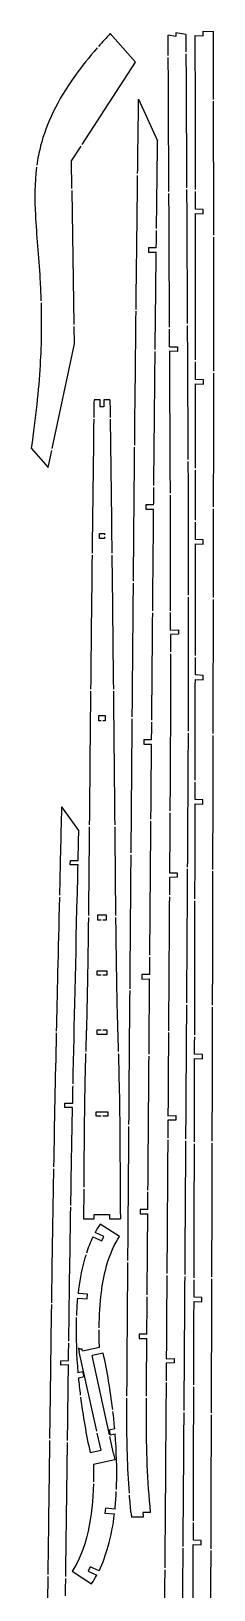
# Model space of a CAD drawing. Header units: millimetres. Extents: x -98 to -3, y 3 to 1217.
# Drawn here: x -98 to -3, y 414 to 1217 of the extents above; entities that cross this region are included whole.
import ezdxf

# ---------------------------------------------------------------- set-up
doc = ezdxf.new("R2010")
doc.units = ezdxf.units.MM
doc.layers.get('0').update_dxf_attribs({"linetype": 'CONTINUOUS'})

msp = doc.modelspace()

# ---------------------------------------------------------------- linework, layer by layer
for p, q in [((-43.76, 1200.81), (-56.75, 1215.66)), ((-22.94, 1214.14), (-26.94, 1214.77)), ((-17.82, 1215.2), (-22.95, 1216)), ((-22.95, 1216), (-22.94, 1214.14)), ((-12.98, 1214.61), (-8.97, 1214.47)), ((-8.97, 1214.47), (-8.98, 1216.85)), ((-8.98, 1216.85), (-3.58, 1216.66)), ((-71.28, 1158.42), (-43.76, 1200.81)), ((-42.18, 1181.83), (-32.39, 1160.29)), ((-76.73, 1150.03), (-71.83, 1157.58)), ((-76.5, 1135.73), (-76.73, 1150.03)), ((-75.35, 1065.74), (-76.48, 1134.73)), ((-8.83, 1125.02), (-12.83, 1125.2)), ((-8.83, 1122.76), (-8.83, 1125.02)), ((-12.83, 1122.94), (-8.83, 1122.76)), ((-37.04, 1105.17), (-37.06, 1102.91)), ((-37.06, 1102.91), (-33.08, 1102.97)), ((-33.06, 1105.22), (-37.04, 1105.17)), ((-75.19, 1055.74), (-75.34, 1064.74)), ((-86.69, 1001.79), (-75.19, 1055.74)), ((-26.17, 1054.3), (-22.17, 1054.15)), ((-22.17, 1054.15), (-22.16, 1051.84)), ((-22.16, 1051.84), (-26.16, 1051.99)), ((-26.14, 1048.16), (-26.16, 1051.99)), ((-8.78, 1037.28), (-12.78, 1037.46)), ((-12.78, 1035.19), (-8.78, 1035.01)), ((-61.98, 1026.87), (-65.14, 1026.87)), ((-61.99, 1023.22), (-61.98, 1026.87)), ((-60.08, 1023.22), (-61.99, 1023.22)), ((-56.94, 1026.87), (-60.1, 1026.87)), ((-60.1, 1026.87), (-60.08, 1023.22)), ((-97.52, 1002.01), (-88.78, 992.01)), ((-88.78, 992.01), (-86.9, 1000.81)), ((-12.83, 981.57), (-12.83, 981.63)), ((-38.39, 972.77), (-38.41, 970.51)), ((-34.41, 972.82), (-38.39, 972.77)), ((-38.41, 970.51), (-34.43, 970.56)), ((-62.29, 955.49), (-62.28, 958.12)), ((-62.28, 958.12), (-59.8, 958.12)), ((-59.8, 958.12), (-59.8, 957.3)), ((-59.79, 956.3), (-59.79, 955.49)), ((-59.79, 955.49), (-62.29, 955.49)), ((-8.86, 954.78), (-12.86, 954.96)), ((-12.86, 952.7), (-8.86, 952.52)), ((-8.86, 952.52), (-8.86, 954.78)), ((-25.68, 908.28), (-21.68, 908.42)), ((-21.68, 906.16), (-25.68, 906.02)), ((-21.68, 906.28), (-21.68, 906.16)), ((-8.94, 884.96), (-12.93, 885.14)), ((-8.94, 882.7), (-8.94, 884.96)), ((-12.94, 882.88), (-8.94, 882.7)), ((-62.69, 861.58), (-62.68, 864.21)), ((-61.54, 861.58), (-62.69, 861.58)), ((-62.68, 864.21), (-59.4, 864.21)), ((-59.38, 861.58), (-60.54, 861.58)), ((-59.4, 864.21), (-59.38, 861.58)), ((-39.44, 851.76), (-39.46, 849.5)), ((-35.47, 851.81), (-39.44, 851.76)), ((-39.46, 849.5), (-35.49, 849.56)), ((-9.04, 820.77), (-13.04, 820.95)), ((-9.04, 818.51), (-9.04, 820.77)), ((-72.98, 805.06), (-81.7, 817.27)), ((-13.04, 818.69), (-9.04, 818.51)), ((-77.37, 787.29), (-77.32, 789.55)), ((-73.39, 787.33), (-77.37, 787.29)), ((-77.32, 789.55), (-73.34, 789.59)), ((-22.25, 781.01), (-26.25, 780.87)), ((-26.24, 783.13), (-22.24, 783.27)), ((-22.24, 783.27), (-22.25, 781.01)), ((-61.54, 758.91), (-63.14, 758.91)), ((-63.13, 761.64), (-58.95, 761.64)), ((-58.94, 758.91), (-60.54, 758.91)), ((-63.48, 732.76), (-58.6, 732.76)), ((-63.48, 730.47), (-63.48, 732.76)), ((-58.6, 732.76), (-58.6, 730.47)), ((-36.47, 730.81), (-40.45, 730.75)), ((-61.54, 730.47), (-63.48, 730.47)), ((-58.6, 730.47), (-60.54, 730.47)), ((-40.45, 730.75), (-40.47, 728.5)), ((-40.47, 728.5), (-36.49, 728.55)), ((-63.48, 700), (-63.48, 702.26)), ((-63.48, 702.26), (-61.54, 702.26)), ((-58.6, 700), (-63.48, 700)), ((-60.54, 702.26), (-58.6, 702.26)), ((-58.6, 702.26), (-58.6, 700)), ((-13.31, 687.49), (-9.31, 687.31)), ((-9.3, 689.58), (-13.3, 689.76)), ((-9.31, 687.31), (-9.3, 689.58)), ((-76.19, 662.29), (-80.17, 662.25)), ((-80.13, 664.51), (-76.15, 664.55)), ((-63.98, 660.03), (-58.1, 660.03)), ((-63.98, 657.78), (-63.98, 660.03)), ((-58.1, 660.03), (-58.1, 657.78)), ((-61.54, 657.78), (-63.98, 657.78)), ((-58.1, 657.78), (-60.54, 657.78)), ((-23.07, 655.85), (-27.07, 655.71)), ((-27.06, 657.97), (-23.06, 658.11)), ((-23.06, 658.11), (-23.07, 655.85)), ((-70.49, 609.53), (-70.5, 604.87)), ((-70.5, 604.87), (-64.98, 604.87)), ((-64.98, 604.87), (-64.98, 607.26)), ((-64.98, 607.26), (-57.1, 607.26)), ((-57.1, 607.26), (-57.1, 604.87)), ((-57.1, 604.87), (-51.58, 604.87)), ((-51.59, 609.53), (-51.58, 604.87)), ((-41.4, 609.75), (-41.42, 607.49)), ((-41.42, 607.49), (-37.44, 607.55)), ((-37.42, 609.8), (-41.4, 609.75)), ((-65.72, 595.66), (-61.13, 593.64)), ((-60.12, 595.93), (-64.59, 597.89)), ((-51.96, 595.88), (-61.99, 602.26)), ((-61.13, 593.64), (-60.12, 595.93)), ((-73.64, 564.06), (-68.67, 563.65)), ((-68.46, 566.15), (-73.38, 566.55)), ((-68.67, 563.65), (-68.46, 566.15)), ((-9.62, 564.41), (-13.62, 564.6)), ((-13.62, 562.33), (-9.62, 562.15)), ((-9.62, 562.15), (-9.62, 564.41)), ((-73.14, 538.18), (-72.75, 536.43)), ((-71.1, 536.86), (-62.34, 538.8)), ((-41.9, 543.22), (-37.92, 543.27)), ((-37.9, 545.53), (-41.88, 545.47)), ((-82.29, 529.6), (-82.26, 531.86)), ((-82.26, 531.86), (-78.28, 531.9)), ((-63.66, 495.49), (-72.75, 536.43)), ((-71.1, 536.86), (-71.35, 537.99)), ((-60.38, 535.7), (-66.11, 534.45)), ((-57.22, 493.74), (-66.11, 534.45)), ((-23.93, 530.69), (-27.93, 530.55)), ((-27.92, 532.81), (-23.92, 532.95)), ((-23.92, 532.95), (-23.93, 530.69)), ((-78.31, 529.64), (-82.29, 529.6)), ((-70.88, 526.18), (-73.42, 525.56)), ((-73.19, 523.04), (-70.28, 523.75)), ((-70.28, 523.75), (-70.88, 526.18)), ((-38.16, 502.44), (-38.15, 503.52)), ((-61.49, 485.73), (-63.44, 494.51)), ((-54.48, 496.77), (-57.39, 496.06)), ((-57.39, 496.06), (-56.81, 493.63)), ((-55.09, 483.97), (-57.01, 492.77)), ((-56.81, 493.63), (-54.27, 494.25)), ((-67.12, 484.48), (-61.49, 485.73)), ((-55.15, 483.96), (-55.09, 483.97)), ((-55.15, 483.96), (-54.47, 480.85)), ((-54.47, 480.85), (-65.42, 478.46)), ((-59.31, 455.87), (-59.52, 453.38)), ((-59.52, 453.38), (-54.61, 452.95)), ((-54.33, 455.44), (-59.31, 455.87)), ((-39.73, 451.29), (-45.84, 451.2)), ((-35.99, 453.72), (-39.98, 453.66)), ((-39.98, 453.66), (-39.97, 453.57)), ((-13.98, 437.17), (-9.98, 436.99)), ((-9.97, 439.25), (-13.97, 439.43)), ((-9.98, 436.99), (-9.97, 439.25)), ((-67.14, 425.64), (-68.16, 423.35)), ((-62.56, 423.6), (-67.14, 425.64)), ((-76.41, 423.38), (-66.37, 416.94)), ((-68.16, 423.35), (-63.7, 421.37))]:
    msp.add_line(p, q)
msp.add_arc((-73.08, 538.19), 0.06, 12.52224, 192.52224)
for points in [[(-56.75, 1215.66), (-58.87, 1213.4), (-60.88, 1211.18), (-62.8, 1209)], [(-17.78, 1205.2), (-17.67, 1182.21), (-17.56, 1159.2), (-17.45, 1136.2)], [(-3.53, 1181.73), (-3.54, 1191.31), (-3.56, 1200.99), (-3.57, 1210.26)], [(-26.56, 1134.3), (-26.67, 1157.3), (-26.78, 1180.3), (-26.89, 1203.3)], [(-12.85, 1135.2), (-12.86, 1150.06), (-12.88, 1163.93), (-12.9, 1175.2)], [(-26.22, 1064.3), (-26.33, 1087.29), (-26.44, 1110.29), (-26.55, 1133.3)], [(-17.44, 1135.2), (-17.33, 1112.2), (-17.22, 1089.2), (-17.11, 1066.2)], [(-44.19, 1003.52), (-43.98, 1025.52), (-43.74, 1049.27), (-43.49, 1072.51)], [(-34.32, 982.82), (-34.12, 1004.03), (-33.89, 1027.84), (-33.65, 1051.82)], [(-25.8, 978.82), (-25.89, 1001.93), (-26.02, 1025.04), (-26.14, 1048.16)], [(-8.78, 1035.01), (-8.78, 1035.77), (-8.78, 1036.52), (-8.78, 1037.28)], [(-65.27, 1016.87), (-65.57, 994.33), (-65.85, 971.28), (-66.13, 947.88)], [(-56.81, 1016.87), (-56.51, 994.33), (-56.22, 971.28), (-55.95, 947.88)], [(-44.82, 933.52), (-44.67, 950.97), (-44.45, 975.39), (-44.2, 1002.52)], [(-12.83, 981.63), (-12.83, 984.48), (-12.83, 987.81), (-12.83, 990.63)], [(-12.85, 964.96), (-12.84, 970.49), (-12.84, 976.03), (-12.83, 981.57)], [(-25.76, 968.82), (-25.77, 971.82), (-25.78, 974.82), (-25.8, 977.82)], [(-25.68, 918.28), (-25.68, 935.13), (-25.71, 951.98), (-25.76, 968.82)], [(-3.57, 961.73), (-3.56, 964.97), (-3.56, 967.51), (-3.55, 970.73)], [(-3.62, 925.01), (-3.6, 937.16), (-3.58, 949.41), (-3.57, 961.73)], [(-66.14, 946.88), (-66.4, 924.16), (-66.66, 901.11), (-66.9, 877.88)], [(-55.94, 946.88), (-55.68, 924.16), (-55.42, 901.11), (-55.18, 877.88)], [(-16.56, 925.2), (-16.54, 902.22), (-16.58, 879.2), (-16.68, 856.2)], [(-3.73, 855.01), (-3.69, 877.52), (-3.65, 900.59), (-3.62, 924.01)], [(-34.98, 908.17), (-34.96, 910.01), (-34.94, 913.07), (-34.9, 917.17)], [(-35.38, 861.81), (-35.25, 877.26), (-35.12, 892.71), (-34.98, 908.17)], [(-21.68, 908.42), (-21.68, 907.71), (-21.68, 907), (-21.68, 906.28)], [(-25.69, 896.02), (-25.73, 872.06), (-25.83, 848.11), (-25.98, 824.16)], [(-66.91, 876.88), (-67.15, 854.01), (-67.37, 830.97), (-67.59, 807.89)], [(-55.17, 876.88), (-54.93, 854.01), (-54.7, 830.97), (-54.49, 807.89)], [(-46.02, 793.53), (-45.83, 816.52), (-45.63, 839.52), (-45.44, 862.52)], [(-25.98, 824.16), (-26, 821.17), (-26.02, 818.17), (-26.03, 815.16)], [(-67.6, 806.89), (-67.71, 794.74), (-67.83, 782.58), (-67.94, 770.43)], [(-54.48, 806.89), (-54.36, 794.74), (-54.25, 782.58), (-54.14, 770.43)], [(-36.39, 740.81), (-36.21, 763.81), (-36.02, 786.8), (-35.82, 809.8)], [(-46.59, 723.53), (-46.41, 746.53), (-46.22, 769.53), (-46.03, 792.53)], [(-17.08, 785.21), (-17.2, 766.3), (-17.34, 742.9), (-17.51, 716.21)], [(-13.13, 769.76), (-13.12, 775.27), (-13.11, 780.77), (-13.1, 786.25)], [(-4.04, 715.01), (-3.98, 737.86), (-3.93, 760.97), (-3.88, 784.01)], [(-84.4, 701.71), (-84.02, 718.72), (-83.47, 742.36), (-82.81, 770.69)], [(-67.94, 770.16), (-67.97, 767.16), (-68, 764.16), (-68.04, 761.16)], [(-67.94, 770.43), (-67.94, 770.34), (-67.94, 770.25), (-67.94, 770.16)], [(-54.14, 770.43), (-54.14, 770.34), (-54.14, 770.25), (-54.14, 770.16)], [(-54.14, 770.16), (-54.11, 767.16), (-54.08, 764.16), (-54.04, 761.16)], [(-26.32, 770.87), (-26.46, 748.14), (-26.61, 725.09), (-26.77, 701.87)], [(-13.28, 699.76), (-13.23, 722.98), (-13.18, 746.02), (-13.13, 768.76)], [(-63.14, 758.91), (-63.14, 759.82), (-63.13, 760.73), (-63.13, 761.64)], [(-58.95, 761.64), (-58.95, 760.73), (-58.94, 759.82), (-58.94, 758.91)], [(-47.15, 653.53), (-46.97, 676.53), (-46.79, 699.53), (-46.6, 722.53)], [(-17.52, 715.21), (-17.65, 694.05), (-17.8, 670.85), (-17.96, 646.21)], [(-4.22, 645.01), (-4.16, 667.5), (-4.1, 690.62), (-4.04, 714.01)], [(-37.35, 619.8), (-37.17, 642.81), (-36.99, 665.8), (-36.81, 688.8)], [(-80.17, 662.25), (-80.16, 663), (-80.14, 663.75), (-80.13, 664.51)], [(-47.68, 583.53), (-47.51, 606.54), (-47.33, 629.54), (-47.16, 652.53)], [(-27.14, 645.71), (-27.29, 622.73), (-27.45, 599.69), (-27.61, 576.71)], [(-17.97, 645.21), (-18.11, 623.21), (-18.26, 600.06), (-18.42, 576.21)], [(-13.59, 574.6), (-13.53, 597.57), (-13.47, 620.61), (-13.41, 643.6)], [(-4.41, 575.01), (-4.35, 597.01), (-4.29, 620.15), (-4.22, 644.01)], [(-78.15, 541.9), (-77.79, 568.29), (-77.47, 590.44), (-77.13, 610.89)], [(-70.48, 609.97), (-70.49, 609.82), (-70.49, 609.67), (-70.49, 609.53)], [(-51.59, 609.97), (-51.59, 609.82), (-51.59, 609.67), (-51.59, 609.53)], [(-65.72, 595.66), (-67.02, 592.96), (-68.13, 590.16), (-69.07, 587.31)], [(-61.99, 602.26), (-62.92, 600.85), (-63.79, 599.39), (-64.59, 597.89)], [(-18.43, 575.21), (-18.58, 552.72), (-18.74, 529.6), (-18.9, 506.21)], [(-4.62, 505.01), (-4.56, 526.17), (-4.49, 549.37), (-4.42, 574.01)], [(-73.64, 564.06), (-73.93, 561.06), (-74.12, 558.05), (-74.24, 555.09)], [(-37.82, 555.71), (-37.8, 558.71), (-37.78, 561.71), (-37.76, 564.71)], [(-87.87, 491.74), (-87.65, 509.57), (-87.31, 535.49), (-86.96, 560.73)], [(-62.34, 538.8), (-62.46, 541.85), (-62.51, 544.85), (-62.5, 547.8)], [(-41.88, 545.47), (-41.89, 544.75), (-41.89, 543.99), (-41.9, 543.22)], [(-55.51, 506.71), (-56.69, 516.51), (-58.34, 526.32), (-60.38, 535.7)], [(-73.19, 523.04), (-72.91, 520.07), (-72.58, 517.08), (-72.21, 514.09)], [(-28, 520.55), (-28.21, 491.36), (-28.42, 462.44), (-28.63, 434.06)], [(-13.94, 449.43), (-13.88, 472.16), (-13.81, 495.21), (-13.75, 518.43)], [(-72.09, 513.1), (-70.87, 503.48), (-69.19, 493.8), (-67.12, 484.48)], [(-48.22, 503.53), (-48.21, 505.93), (-48.2, 509.04), (-48.18, 512.53)], [(-38.15, 503.52), (-38.15, 505.91), (-38.14, 509.02), (-38.12, 512.52)], [(-54.48, 496.77), (-54.74, 499.74), (-55.04, 502.73), (-55.39, 505.72)], [(-46.93, 463.58), (-47.9, 476.92), (-48.23, 490.56), (-48.22, 503.53)], [(-18.91, 505.21), (-19.07, 482.35), (-19.23, 459.24), (-19.39, 436.21)], [(-4.84, 435.01), (-4.78, 453.91), (-4.71, 477.32), (-4.62, 504.01)], [(-79.7, 420.67), (-79.41, 443.65), (-79.12, 466.66), (-78.83, 489.67)], [(-65.42, 478.46), (-65.36, 475.52), (-65.36, 472.51), (-65.43, 469.46)], [(-54.33, 455.44), (-54.02, 458.44), (-53.8, 461.44), (-53.66, 464.41)], [(-46.09, 453.62), (-46.38, 456.59), (-46.64, 459.58), (-46.86, 462.59)], [(-28.63, 434.06), (-28.66, 431.07), (-28.68, 428.07), (-28.7, 425.06)], [(-89.64, 351.75), (-89.36, 374.74), (-89.07, 397.73), (-88.77, 420.75)], [(-66.37, 416.94), (-65.41, 418.38), (-64.52, 419.86), (-63.7, 421.37)]]:
    msp.add_open_spline(points, degree=3)
for points, knots in [([(-26.89, 1204.3), (-26.91, 1207.76), (-26.92, 1211.23), (-26.94, 1214.7), (-26.94, 1214.72), (-26.94, 1214.74), (-26.94, 1214.77)], [-24.431593, -24.431593, -24.431593, -24.431593, -23.313579, -23.313579, -23.313579, -23.306013, -23.306013, -23.306013, -23.306013]), ([(-17.82, 1215.2), (-17.82, 1215.18), (-17.82, 1215.17), (-17.82, 1215.15), (-17.81, 1212.17), (-17.79, 1209.18), (-17.78, 1206.2)], [-0.0051157, -0.0051157, -0.0051157, -0.0051157, 0, 0, 0, 0.894845, 0.894845, 0.894845, 0.894845]), ([(-12.9, 1175.2), (-12.92, 1188.45), (-12.95, 1201.58), (-12.98, 1214.54), (-12.98, 1214.57), (-12.98, 1214.59), (-12.98, 1214.61)], [-4.554994, -4.554994, -4.554994, -4.554994, -0.68351, -0.68351, -0.68351, -0.67731, -0.67731, -0.67731, -0.67731]), ([(-3.57, 1210.26), (-3.58, 1212.38), (-3.58, 1214.49), (-3.58, 1216.6), (-3.58, 1216.62), (-3.58, 1216.64), (-3.58, 1216.66)], [60.4214069, 60.4214069, 60.4214069, 60.4214069, 60.5648183, 60.5648183, 60.5648183, 60.5661288, 60.5661288, 60.5661288, 60.5661288]), ([(-63.46, 1208.25), (-67.7, 1203.37), (-71.44, 1198.68), (-74.69, 1194.17), (-84.26, 1180.9), (-89.75, 1169.06), (-92.66, 1157.72), (-93.52, 1154.38), (-94.16, 1151.09), (-94.62, 1147.81)], [-0.8479095, -0.8479095, -0.8479095, -0.8479095, -0.7903167, -0.7903167, -0.7903167, -0.6210678, -0.6210678, -0.6210678, -0.5711745, -0.5711745, -0.5711745, -0.5711745]), ([(-42.66, 1143.51), (-42.51, 1155.67), (-42.35, 1168.4), (-42.18, 1181.56), (-42.18, 1181.65), (-42.18, 1181.74), (-42.18, 1181.83)], [-47.831024, -47.831024, -47.831024, -47.831024, -45.777117, -45.777117, -45.777117, -45.763131, -45.763131, -45.763131, -45.763131]), ([(-3.46, 1111.73), (-3.46, 1114.49), (-3.46, 1117.23), (-3.46, 1119.91), (-3.48, 1131.84), (-3.5, 1151.64), (-3.51, 1164.61), (-3.52, 1169.88), (-3.52, 1175.28), (-3.53, 1180.73)], [10.22461, 10.22461, 10.22461, 10.22461, 10.706746, 10.706746, 10.706746, 12.852062, 12.852062, 12.852062, 13.723748, 13.723748, 13.723748, 13.723748]), ([(-32.94, 1115.22), (-32.77, 1129.22), (-32.59, 1144.34), (-32.39, 1160.27), (-32.39, 1160.28), (-32.39, 1160.28), (-32.39, 1160.29)], [-49.485748, -49.485748, -49.485748, -49.485748, -46.899304, -46.899304, -46.899304, -46.89858, -46.89858, -46.89858, -46.89858]), ([(-94.75, 1146.82), (-95.81, 1138.62), (-95.78, 1130.52), (-95.34, 1122.08), (-94.81, 1111.9), (-93.7, 1101.19), (-92.99, 1089.08), (-92.78, 1085.5), (-92.6, 1081.8), (-92.48, 1077.96)], [-0.5661403, -0.5661403, -0.5661403, -0.5661403, -0.4410734, -0.4410734, -0.4410734, -0.290094, -0.290094, -0.290094, -0.245555, -0.245555, -0.245555, -0.245555]), ([(-43.48, 1073.51), (-43.44, 1077.36), (-43.39, 1081.19), (-43.35, 1084.99), (-43.16, 1101.79), (-42.93, 1121.25), (-42.67, 1142.51)], [-52.303769, -52.303769, -52.303769, -52.303769, -51.488581, -51.488581, -51.488581, -47.887413, -47.887413, -47.887413, -47.887413]), ([(-12.83, 1125.2), (-12.83, 1125.22), (-12.83, 1125.24), (-12.83, 1125.26), (-12.84, 1128.27), (-12.84, 1131.26), (-12.84, 1134.2)], [-4.1287048, -4.1287048, -4.1287048, -4.1287048, -4.1244637, -4.1244637, -4.1244637, -3.4557405, -3.4557405, -3.4557405, -3.4557405]), ([(-12.78, 1047.46), (-12.78, 1048.1), (-12.78, 1048.73), (-12.78, 1049.38), (-12.78, 1070.36), (-12.8, 1097.38), (-12.83, 1122.88), (-12.83, 1122.9), (-12.83, 1122.92), (-12.83, 1122.94)], [-10.116314, -10.116314, -10.116314, -10.116314, -9.944063, -9.944063, -9.944063, -4.300727, -4.300727, -4.300727, -4.296089, -4.296089, -4.296089, -4.296089]), ([(-33.06, 1105.22), (-33.06, 1105.24), (-33.06, 1105.26), (-33.06, 1105.28), (-33.02, 1108.21), (-32.99, 1111.19), (-32.95, 1114.22)], [-50.1142207, -50.1142207, -50.1142207, -50.1142207, -50.1104679, -50.1104679, -50.1104679, -49.5474586, -49.5474586, -49.5474586, -49.5474586]), ([(-3.41, 1041.73), (-3.41, 1043.35), (-3.41, 1044.98), (-3.41, 1046.62), (-3.41, 1061.12), (-3.42, 1073.78), (-3.44, 1090.16), (-3.44, 1096.94), (-3.45, 1103.92), (-3.45, 1110.73)], [5.79912, 5.79912, 5.79912, 5.79912, 6.121744, 6.121744, 6.121744, 8.983881, 8.983881, 8.983881, 10.166646, 10.166646, 10.166646, 10.166646]), ([(-33.64, 1052.82), (-33.52, 1063.55), (-33.41, 1074.31), (-33.29, 1084.88), (-33.23, 1090.59), (-33.16, 1096.61), (-33.09, 1102.9), (-33.09, 1102.93), (-33.08, 1102.95), (-33.08, 1102.97)], [-53.754092, -53.754092, -53.754092, -53.754092, -51.488581, -51.488581, -51.488581, -50.263847, -50.263847, -50.263847, -50.259855, -50.259855, -50.259855, -50.259855]), ([(-92.45, 1076.96), (-92.17, 1067.23), (-92.23, 1056.58), (-92.93, 1044.72), (-93.68, 1031.94), (-95.17, 1017.76), (-97.52, 1002.01)], [-0.2417057, -0.2417057, -0.2417057, -0.2417057, -0.1296366, -0.1296366, -0.1296366, -0.0089446, -0.0089446, -0.0089446, -0.0089446]), ([(-26.17, 1054.3), (-26.17, 1054.32), (-26.17, 1054.34), (-26.17, 1054.36), (-26.18, 1057.34), (-26.2, 1060.32), (-26.21, 1063.3)], [-40.5532634, -40.5532634, -40.5532634, -40.5532634, -40.5470724, -40.5470724, -40.5470724, -39.5856417, -39.5856417, -39.5856417, -39.5856417]), ([(-17.1, 1065.2), (-17.1, 1064.49), (-17.1, 1063.79), (-17.09, 1063.08), (-16.98, 1040.79), (-16.86, 1018.49), (-16.76, 996.2)], [14.991446, 14.991446, 14.991446, 14.991446, 15.20415, 15.20415, 15.20415, 21.892157, 21.892157, 21.892157, 21.892157]), ([(-12.78, 1037.46), (-12.78, 1037.48), (-12.78, 1037.5), (-12.78, 1037.51), (-12.78, 1040.49), (-12.78, 1043.46), (-12.78, 1046.46)], [-11.0216195, -11.0216195, -11.0216195, -11.0216195, -11.0164112, -11.0164112, -11.0164112, -10.2063696, -10.2063696, -10.2063696, -10.2063696]), ([(-3.55, 971.73), (-3.54, 974.65), (-3.53, 978.19), (-3.51, 983.26), (-3.48, 993.74), (-3.46, 1000.43), (-3.45, 1009.39), (-3.43, 1020.01), (-3.42, 1030.3), (-3.41, 1040.73)], [1.072861, 1.072861, 1.072861, 1.072861, 1.91761, 1.91761, 1.91761, 3.664403, 3.664403, 3.664403, 5.732983, 5.732983, 5.732983, 5.732983]), ([(-12.82, 991.63), (-12.82, 991.9), (-12.82, 992.17), (-12.82, 992.42), (-12.82, 996.27), (-12.81, 1000.59), (-12.81, 1005.17), (-12.8, 1008.4), (-12.8, 1011.52), (-12.79, 1014.72), (-12.79, 1021.7), (-12.78, 1028.43), (-12.78, 1035.13), (-12.78, 1035.15), (-12.78, 1035.17), (-12.78, 1035.19)], [-15.164079, -15.164079, -15.164079, -15.164079, -15.084426, -15.084426, -15.084426, -13.895345, -13.895345, -13.895345, -13.05903, -13.05903, -13.05903, -11.232982, -11.232982, -11.232982, -11.227282, -11.227282, -11.227282, -11.227282]), ([(-65.14, 1026.87), (-65.14, 1026.85), (-65.14, 1026.83), (-65.14, 1026.81), (-65.18, 1023.84), (-65.22, 1020.86), (-65.26, 1017.87)], [-0.0059196, -0.0059196, -0.0059196, -0.0059196, 0, 0, 0, 0.891332, 0.891332, 0.891332, 0.891332]), ([(-56.94, 1026.87), (-56.94, 1026.85), (-56.94, 1026.83), (-56.94, 1026.81), (-56.9, 1023.84), (-56.86, 1020.86), (-56.82, 1017.87)], [-0.0059196, -0.0059196, -0.0059196, -0.0059196, 0, 0, 0, 0.891332, 0.891332, 0.891332, 0.891332]), ([(-16.75, 995.2), (-16.66, 974.25), (-16.59, 953.31), (-16.56, 932.36), (-16.56, 930.31), (-16.56, 928.26), (-16.56, 926.2)], [21.992168, 21.992168, 21.992168, 21.992168, 28.277635, 28.277635, 28.277635, 28.892805, 28.892805, 28.892805, 28.892805]), ([(-34.41, 972.82), (-34.41, 972.84), (-34.41, 972.86), (-34.41, 972.88), (-34.41, 973.39), (-34.4, 973.91), (-34.4, 974.42), (-34.37, 976.85), (-34.35, 979.32), (-34.33, 981.82)], [-59.6988897, -59.6988897, -59.6988897, -59.6988897, -59.6940201, -59.6940201, -59.6940201, -59.5664298, -59.5664298, -59.5664298, -58.9662244, -58.9662244, -58.9662244, -58.9662244]), ([(-34.89, 918.17), (-34.8, 929.5), (-34.64, 948.07), (-34.43, 970.5), (-34.43, 970.52), (-34.43, 970.54), (-34.43, 970.56)], [-65.547514, -65.547514, -65.547514, -65.547514, -59.892631, -59.892631, -59.892631, -59.887471, -59.887471, -59.887471, -59.887471]), ([(-12.86, 954.96), (-12.86, 954.98), (-12.86, 955), (-12.86, 955.02), (-12.85, 958), (-12.85, 960.98), (-12.85, 963.96)], [-58.997184, -58.997184, -58.997184, -58.997184, -58.9917248, -58.9917248, -58.9917248, -58.1418496, -58.1418496, -58.1418496, -58.1418496]), ([(-12.92, 895.14), (-12.9, 914.08), (-12.88, 933.28), (-12.86, 952.64), (-12.86, 952.66), (-12.86, 952.68), (-12.86, 952.7)], [-64.745422, -64.745422, -64.745422, -64.745422, -59.218667, -59.218667, -59.218667, -59.212694, -59.212694, -59.212694, -59.212694]), ([(-45.43, 863.52), (-45.3, 878.43), (-45.17, 893.34), (-45.04, 908.25), (-45.01, 911.94), (-44.94, 920.51), (-44.83, 932.52)], [-85.094377, -85.094377, -85.094377, -85.094377, -67.84405, -67.84405, -67.84405, -63.585493, -63.585493, -63.585493, -63.585493]), ([(-25.68, 908.28), (-25.68, 908.3), (-25.68, 908.32), (-25.68, 908.34), (-25.68, 911.32), (-25.68, 914.3), (-25.68, 917.28)], [-56.2607878, -56.2607878, -56.2607878, -56.2607878, -56.2540893, -56.2540893, -56.2540893, -55.2923626, -55.2923626, -55.2923626, -55.2923626]), ([(-25.68, 906.02), (-25.68, 906), (-25.68, 905.98), (-25.68, 905.96), (-25.69, 902.98), (-25.69, 900), (-25.69, 897.02)], [-124.7427507, -124.7427507, -124.7427507, -124.7427507, -124.7365292, -124.7365292, -124.7365292, -123.7743274, -123.7743274, -123.7743274, -123.7743274]), ([(-12.93, 885.14), (-12.93, 885.16), (-12.93, 885.18), (-12.93, 885.2), (-12.93, 888.17), (-12.93, 891.15), (-12.92, 894.14)], [-65.7204129, -65.7204129, -65.7204129, -65.7204129, -65.7148017, -65.7148017, -65.7148017, -64.842704, -64.842704, -64.842704, -64.842704]), ([(-13.02, 830.95), (-12.99, 847.94), (-12.96, 865.25), (-12.94, 882.82), (-12.94, 882.84), (-12.94, 882.86), (-12.94, 882.88)], [-71.104047, -71.104047, -71.104047, -71.104047, -65.948016, -65.948016, -65.948016, -65.941879, -65.941879, -65.941879, -65.941879]), ([(-35.47, 851.81), (-35.47, 851.83), (-35.47, 851.85), (-35.47, 851.87), (-35.44, 854.85), (-35.42, 857.83), (-35.39, 860.81)], [-89.57804, -89.57804, -89.57804, -89.57804, -89.555409, -89.555409, -89.555409, -86.106447, -86.106447, -86.106447, -86.106447]), ([(-16.68, 855.2), (-16.72, 846.07), (-16.76, 836.94), (-16.82, 827.82), (-16.87, 819.36), (-16.96, 805.08), (-17.07, 786.21)], [35.988294, 35.988294, 35.988294, 35.988294, 38.726482, 38.726482, 38.726482, 41.263325, 41.263325, 41.263325, 41.263325]), ([(-3.88, 785.01), (-3.86, 792.67), (-3.84, 800.33), (-3.83, 807.96), (-3.8, 822.99), (-3.77, 838.37), (-3.74, 854.01)], [51.030603, 51.030603, 51.030603, 51.030603, 51.574409, 51.574409, 51.574409, 52.645098, 52.645098, 52.645098, 52.645098]), ([(-35.82, 810.8), (-35.71, 823.7), (-35.6, 836.6), (-35.49, 849.5), (-35.49, 849.52), (-35.49, 849.54), (-35.49, 849.56)], [-105.399104, -105.399104, -105.399104, -105.399104, -90.472485, -90.472485, -90.472485, -90.448815, -90.448815, -90.448815, -90.448815]), ([(-13.04, 820.95), (-13.04, 820.97), (-13.04, 820.99), (-13.04, 821.01), (-13.03, 823.98), (-13.02, 826.96), (-13.02, 829.95)], [-72.1200379, -72.1200379, -72.1200379, -72.1200379, -72.11418, -72.11418, -72.11418, -71.2052854, -71.2052854, -71.2052854, -71.2052854]), ([(-82.78, 771.69), (-82.45, 785.76), (-82.09, 800.97), (-81.7, 817.09), (-81.7, 817.15), (-81.7, 817.21), (-81.7, 817.27)], [234.939896, 234.939896, 234.939896, 234.939896, 237.42642, 237.42642, 237.42642, 237.435659, 237.435659, 237.435659, 237.435659]), ([(-26.04, 814.16), (-26.11, 803.92), (-26.17, 793.59), (-26.24, 783.19), (-26.24, 783.17), (-26.24, 783.15), (-26.24, 783.13)], [-114.862576, -114.862576, -114.862576, -114.862576, -111.57709, -111.57709, -111.57709, -111.570497, -111.570497, -111.570497, -111.570497]), ([(-13.1, 786.25), (-13.08, 796.88), (-13.06, 807.68), (-13.04, 818.63), (-13.04, 818.65), (-13.04, 818.67), (-13.04, 818.69)], [-75.715414, -75.715414, -75.715414, -75.715414, -72.357643, -72.357643, -72.357643, -72.351236, -72.351236, -72.351236, -72.351236]), ([(-73.34, 789.59), (-73.34, 789.61), (-73.34, 789.63), (-73.34, 789.65), (-73.22, 794.78), (-73.1, 799.91), (-72.98, 805.04), (-72.98, 805.05), (-72.98, 805.06), (-72.98, 805.06)], [-410.78991, -410.78991, -410.78991, -410.78991, -410.758799, -410.758799, -410.758799, -402.493097, -402.493097, -402.493097, -402.482348, -402.482348, -402.482348, -402.482348]), ([(-75.94, 674.55), (-75.32, 704.59), (-74.56, 737.07), (-73.54, 780.92), (-73.49, 783.03), (-73.44, 785.15), (-73.39, 787.27), (-73.39, 787.29), (-73.39, 787.31), (-73.39, 787.33)], [-486.017509, -486.017509, -486.017509, -486.017509, -415.445205, -415.445205, -415.445205, -412.037304, -412.037304, -412.037304, -412.003988, -412.003988, -412.003988, -412.003988]), ([(-26.25, 780.87), (-26.25, 780.85), (-26.25, 780.83), (-26.25, 780.81), (-26.27, 777.83), (-26.29, 774.85), (-26.31, 771.87)], [-111.3321885, -111.3321885, -111.3321885, -111.3321885, -111.3261399, -111.3261399, -111.3261399, -110.3872424, -110.3872424, -110.3872424, -110.3872424]), ([(-68.05, 760.16), (-68.1, 756.18), (-68.15, 752.19), (-68.2, 748.19), (-68.25, 744.48), (-68.3, 740.76), (-68.36, 737.03), (-68.41, 733.31), (-68.47, 729.57), (-68.54, 725.84), (-68.68, 718.29), (-68.85, 710.75), (-69.07, 703.21), (-69.09, 702.51), (-69.11, 701.81), (-69.13, 701.1), (-69.23, 697.82), (-69.33, 694.5), (-69.43, 691.18)], [1.006079, 1.006079, 1.006079, 1.006079, 2.209123, 2.209123, 2.209123, 3.328103, 3.328103, 3.328103, 4.448868, 4.448868, 4.448868, 6.716074, 6.716074, 6.716074, 6.927505, 6.927505, 6.927505, 7.913213, 7.913213, 7.913213, 7.913213]), ([(-54.03, 760.16), (-53.98, 756.18), (-53.93, 752.19), (-53.88, 748.19), (-53.83, 744.48), (-53.78, 740.76), (-53.72, 737.03), (-53.67, 733.31), (-53.6, 729.57), (-53.53, 725.84), (-53.4, 718.29), (-53.23, 710.75), (-53.01, 703.21), (-52.99, 702.51), (-52.97, 701.81), (-52.94, 701.1), (-52.84, 697.82), (-52.74, 694.5), (-52.65, 691.18)], [1.006078, 1.006078, 1.006078, 1.006078, 2.209123, 2.209123, 2.209123, 3.328103, 3.328103, 3.328103, 4.448868, 4.448868, 4.448868, 6.716074, 6.716074, 6.716074, 6.927505, 6.927505, 6.927505, 7.913213, 7.913213, 7.913213, 7.913213]), ([(-36.47, 730.81), (-36.47, 730.83), (-36.47, 730.85), (-36.47, 730.87), (-36.45, 733.85), (-36.43, 736.83), (-36.4, 739.81)], [-136.267056, -136.267056, -136.267056, -136.267056, -136.244408, -136.244408, -136.244408, -132.794302, -132.794302, -132.794302, -132.794302]), ([(-36.8, 689.8), (-36.7, 702.7), (-36.6, 715.59), (-36.49, 728.49), (-36.49, 728.51), (-36.49, 728.53), (-36.49, 728.55)], [-152.090365, -152.090365, -152.090365, -152.090365, -137.161748, -137.161748, -137.161748, -137.138082, -137.138082, -137.138082, -137.138082]), ([(-85.82, 631.73), (-85.41, 654.52), (-84.95, 677.33), (-84.44, 700.12), (-84.44, 700.31), (-84.43, 700.51), (-84.43, 700.71)], [222.791907, 222.791907, 222.791907, 222.791907, 229.695127, 229.695127, 229.695127, 229.755014, 229.755014, 229.755014, 229.755014]), ([(-26.77, 700.87), (-26.87, 686.65), (-26.96, 672.36), (-27.06, 658.03), (-27.06, 658.01), (-27.06, 657.99), (-27.06, 657.97)], [-103.03749, -103.03749, -103.03749, -103.03749, -98.665001, -98.665001, -98.665001, -98.658629, -98.658629, -98.658629, -98.658629]), ([(-13.3, 689.76), (-13.3, 689.78), (-13.3, 689.8), (-13.3, 689.82), (-13.3, 692.8), (-13.29, 695.78), (-13.28, 698.76)], [-85.7060242, -85.7060242, -85.7060242, -85.7060242, -85.7001518, -85.7001518, -85.7001518, -84.7854387, -84.7854387, -84.7854387, -84.7854387]), ([(-69.46, 690.18), (-69.47, 689.92), (-69.48, 689.66), (-69.49, 689.4), (-69.58, 686.24), (-69.66, 683.08), (-69.74, 679.91), (-69.93, 672.01), (-70.07, 664.1), (-70.16, 656.19), (-70.25, 648.36), (-70.3, 640.52), (-70.34, 632.68), (-70.36, 628.85), (-70.39, 625.01), (-70.42, 621.19)], [8.01214, 8.01214, 8.01214, 8.01214, 8.088896, 8.088896, 8.088896, 9.027872, 9.027872, 9.027872, 11.371069, 11.371069, 11.371069, 13.694537, 13.694537, 13.694537, 14.831092, 14.831092, 14.831092, 14.831092]), ([(-52.62, 690.18), (-52.61, 689.92), (-52.6, 689.66), (-52.59, 689.4), (-52.5, 686.24), (-52.41, 683.08), (-52.34, 679.91), (-52.15, 672.01), (-52.01, 664.1), (-51.92, 656.19), (-51.83, 648.36), (-51.78, 640.52), (-51.74, 632.68), (-51.7, 625.65), (-51.64, 618.63), (-51.6, 611.66), (-51.6, 611.1), (-51.6, 610.53), (-51.59, 609.97)], [8.01214, 8.01214, 8.01214, 8.01214, 8.088896, 8.088896, 8.088896, 9.027872, 9.027872, 9.027872, 11.371069, 11.371069, 11.371069, 13.694537, 13.694537, 13.694537, 15.777252, 15.777252, 15.777252, 15.94534, 15.94534, 15.94534, 15.94534]), ([(-13.41, 644.6), (-13.38, 658.91), (-13.34, 673.2), (-13.31, 687.43), (-13.31, 687.45), (-13.31, 687.47), (-13.31, 687.49)], [-90.306056, -90.306056, -90.306056, -90.306056, -85.94378, -85.94378, -85.94378, -85.93738, -85.93738, -85.93738, -85.93738]), ([(-76.15, 664.55), (-76.15, 664.57), (-76.14, 664.59), (-76.14, 664.61), (-76.08, 667.57), (-76.02, 670.55), (-75.96, 673.55)], [-493.908912, -493.908912, -493.908912, -493.908912, -493.862709, -493.862709, -493.862709, -486.801141, -486.801141, -486.801141, -486.801141]), ([(-77.11, 611.89), (-76.82, 629.35), (-76.53, 645.6), (-76.19, 662.23), (-76.19, 662.25), (-76.19, 662.27), (-76.19, 662.29)], [-535.497763, -535.497763, -535.497763, -535.497763, -495.757735, -495.757735, -495.757735, -495.708453, -495.708453, -495.708453, -495.708453]), ([(-27.07, 655.71), (-27.07, 655.69), (-27.07, 655.67), (-27.07, 655.65), (-27.09, 652.67), (-27.11, 649.69), (-27.13, 646.71)], [-98.4282792, -98.4282792, -98.4282792, -98.4282792, -98.422432, -98.422432, -98.422432, -97.5132179, -97.5132179, -97.5132179, -97.5132179]), ([(-86.94, 561.73), (-86.73, 576.64), (-86.51, 591.27), (-86.31, 603.81), (-86.16, 612.78), (-86, 621.75), (-85.84, 630.73)], [216.175848, 216.175848, 216.175848, 216.175848, 219.973445, 219.973445, 219.973445, 222.690995, 222.690995, 222.690995, 222.690995]), ([(-70.42, 620.19), (-70.44, 617.34), (-70.46, 614.49), (-70.48, 611.66), (-70.48, 611.1), (-70.48, 610.53), (-70.48, 609.97)], [14.93016, 14.93016, 14.93016, 14.93016, 15.777252, 15.777252, 15.777252, 15.94534, 15.94534, 15.94534, 15.94534]), ([(-37.42, 609.8), (-37.42, 609.82), (-37.42, 609.84), (-37.42, 609.86), (-37.4, 612.84), (-37.38, 615.82), (-37.35, 618.8)], [-182.951692, -182.951692, -182.951692, -182.951692, -182.929042, -182.929042, -182.929042, -179.480474, -179.480474, -179.480474, -179.480474]), ([(-37.75, 565.71), (-37.65, 579.63), (-37.54, 593.56), (-37.44, 607.48), (-37.44, 607.5), (-37.44, 607.52), (-37.44, 607.55)], [-199.956543, -199.956543, -199.956543, -199.956543, -183.845932, -183.845932, -183.845932, -183.82229, -183.82229, -183.82229, -183.82229]), ([(-62.5, 548.8), (-62.44, 555.23), (-62.08, 561.38), (-61.35, 567.07), (-60.77, 571.64), (-59.91, 576.26), (-58.67, 580.7), (-56.79, 587.36), (-54.44, 592.19), (-51.96, 595.88)], [5.993191, 5.993191, 5.993191, 5.993191, 7.935381, 7.935381, 7.935381, 9.494201, 9.494201, 9.494201, 11.838055, 11.838055, 11.838055, 11.838055]), ([(-69.37, 586.36), (-69.68, 585.38), (-69.97, 584.4), (-70.25, 583.41), (-71.74, 577.99), (-72.74, 572.28), (-73.38, 566.55)], [5.924013, 5.924013, 5.924013, 5.924013, 6.232182, 6.232182, 6.232182, 7.920493, 7.920493, 7.920493, 7.920493]), ([(-48.18, 513.53), (-48.1, 529.57), (-47.9, 552.98), (-47.88, 555.78), (-47.82, 564.7), (-47.75, 573.62), (-47.69, 582.53)], [-207.050578, -207.050578, -207.050578, -207.050578, -203.811739, -203.811739, -203.811739, -193.497072, -193.497072, -193.497072, -193.497072]), ([(-27.62, 575.71), (-27.72, 561.39), (-27.82, 547.11), (-27.92, 532.87), (-27.92, 532.85), (-27.92, 532.83), (-27.92, 532.81)], [-90.306056, -90.306056, -90.306056, -90.306056, -85.94378, -85.94378, -85.94378, -85.93738, -85.93738, -85.93738, -85.93738]), ([(-13.62, 564.6), (-13.62, 564.61), (-13.62, 564.63), (-13.62, 564.65), (-13.61, 567.63), (-13.6, 570.61), (-13.59, 573.6)], [-98.4282792, -98.4282792, -98.4282792, -98.4282792, -98.422432, -98.422432, -98.422432, -97.5132179, -97.5132179, -97.5132179, -97.5132179]), ([(-13.74, 519.43), (-13.7, 533.66), (-13.66, 547.94), (-13.62, 562.27), (-13.62, 562.29), (-13.62, 562.31), (-13.62, 562.33)], [-103.03749, -103.03749, -103.03749, -103.03749, -98.665001, -98.665001, -98.665001, -98.658629, -98.658629, -98.658629, -98.658629]), ([(-37.9, 545.53), (-37.9, 545.55), (-37.9, 545.57), (-37.9, 545.59), (-37.89, 547.62), (-37.87, 549.45), (-37.86, 550.98), (-37.84, 553.39), (-37.83, 555.06), (-37.82, 555.71)], [-205.011496, -205.011496, -205.011496, -205.011496, -205.007031, -205.007031, -205.007031, -204.5426, -204.5426, -204.5426, -203.811739, -203.811739, -203.811739, -203.811739]), ([(-74.27, 554.09), (-74.3, 553.47), (-74.31, 552.86), (-74.33, 552.26), (-74.54, 543.84), (-74.21, 534.81), (-73.42, 525.56)], [9.150795, 9.150795, 9.150795, 9.150795, 9.334293, 9.334293, 9.334293, 11.875502, 11.875502, 11.875502, 11.875502]), ([(-78.28, 531.9), (-78.28, 531.92), (-78.28, 531.94), (-78.28, 531.96), (-78.24, 535), (-78.2, 537.97), (-78.16, 540.9)], [-588.448034, -588.448034, -588.448034, -588.448034, -588.415026, -588.415026, -588.415026, -583.284236, -583.284236, -583.284236, -583.284236]), ([(-73.02, 538.2), (-73.01, 538.14), (-72.83, 538.05), (-72.43, 538.01), (-72.16, 537.98), (-71.8, 537.98), (-71.35, 537.99)], [0, 0, 0, 0, 0.0751612, 0.0751612, 0.0751612, 0.1263916, 0.1263916, 0.1263916, 0.1263916]), ([(-38.12, 513.52), (-38.11, 514.71), (-38.11, 515.94), (-38.1, 517.19), (-38.05, 525.13), (-37.99, 534.24), (-37.93, 541.63), (-37.93, 542.16), (-37.92, 542.69), (-37.92, 543.21), (-37.92, 543.23), (-37.92, 543.25), (-37.92, 543.27)], [-207.047818, -207.047818, -207.047818, -207.047818, -206.80793, -206.80793, -206.80793, -205.291536, -205.291536, -205.291536, -205.181366, -205.181366, -205.181366, -205.177018, -205.177018, -205.177018, -205.177018]), ([(-27.93, 530.55), (-27.93, 530.53), (-27.93, 530.51), (-27.93, 530.49), (-27.95, 527.5), (-27.98, 524.52), (-28, 521.55)], [-85.7060242, -85.7060242, -85.7060242, -85.7060242, -85.7001518, -85.7001518, -85.7001518, -84.7854387, -84.7854387, -84.7854387, -84.7854387]), ([(-78.81, 490.67), (-78.69, 500.32), (-78.56, 509.97), (-78.44, 519.62), (-78.4, 523), (-78.35, 526.32), (-78.31, 529.58), (-78.31, 529.6), (-78.31, 529.62), (-78.31, 529.64)], [-610.735137, -610.735137, -610.735137, -610.735137, -595.202669, -595.202669, -595.202669, -589.750928, -589.750928, -589.750928, -589.716624, -589.716624, -589.716624, -589.716624]), ([(-35.99, 453.72), (-35.99, 453.74), (-35.99, 453.76), (-35.99, 453.78), (-37.6, 469.64), (-38.15, 486.52), (-38.16, 502.44)], [-4.916443, -4.916443, -4.916443, -4.916443, -4.909789, -4.909789, -4.909789, -0.050365, -0.050365, -0.050365, -0.050365]), ([(-88.76, 421.75), (-88.56, 437.76), (-88.35, 453.78), (-88.15, 469.82), (-88.12, 472.28), (-88.02, 479.94), (-87.89, 490.74)], [179.757108, 179.757108, 179.757108, 179.757108, 205.585615, 205.585615, 205.585615, 209.546381, 209.546381, 209.546381, 209.546381]), ([(-53.62, 465.41), (-53.58, 466.25), (-53.55, 467.09), (-53.53, 467.92), (-53.28, 476.26), (-53.55, 485.16), (-54.27, 494.25)], [9.307552, 9.307552, 9.307552, 9.307552, 9.559058, 9.559058, 9.559058, 12.075146, 12.075146, 12.075146, 12.075146]), ([(-65.46, 468.46), (-65.69, 460.22), (-66.48, 451.77), (-68.19, 443.99), (-70.25, 434.65), (-73.19, 428.17), (-76.41, 423.38)], [0.98234, 0.98234, 0.98234, 0.98234, 3.361858, 3.361858, 3.361858, 6.216137, 6.216137, 6.216137, 6.216137]), ([(-62.56, 423.6), (-60.58, 427.65), (-59.04, 431.91), (-57.82, 436.24), (-56.32, 441.62), (-55.29, 447.27), (-54.61, 452.95)], [5.049258, 5.049258, 5.049258, 5.049258, 6.401495, 6.401495, 6.401495, 8.077977, 8.077977, 8.077977, 8.077977]), ([(-46.09, 453.62), (-46.01, 452.83), (-45.93, 452.04), (-45.84, 451.26), (-45.84, 451.24), (-45.84, 451.22), (-45.84, 451.2)], [-5.4472647, -5.4472647, -5.4472647, -5.4472647, -5.2120553, -5.2120553, -5.2120553, -5.2066229, -5.2066229, -5.2066229, -5.2066229]), ([(-39.97, 453.57), (-39.89, 452.83), (-39.82, 452.09), (-39.74, 451.35), (-39.73, 451.33), (-39.73, 451.31), (-39.73, 451.29)], [-5.4472647, -5.4472647, -5.4472647, -5.4472647, -5.2227257, -5.2227257, -5.2227257, -5.2160692, -5.2160692, -5.2160692, -5.2160692]), ([(-13.97, 439.43), (-13.97, 439.45), (-13.97, 439.47), (-13.97, 439.49), (-13.96, 442.47), (-13.96, 445.45), (-13.95, 448.43)], [-111.3321885, -111.3321885, -111.3321885, -111.3321885, -111.3261399, -111.3261399, -111.3261399, -110.3872424, -110.3872424, -110.3872424, -110.3872424]), ([(-19.4, 435.21), (-19.46, 427.55), (-19.51, 419.89), (-19.57, 412.26), (-19.68, 397.23), (-19.79, 381.86), (-19.91, 366.22)], [51.030603, 51.030603, 51.030603, 51.030603, 51.574409, 51.574409, 51.574409, 52.645098, 52.645098, 52.645098, 52.645098]), ([(-14.07, 406.14), (-14.04, 416.38), (-14.01, 426.71), (-13.98, 437.11), (-13.98, 437.13), (-13.98, 437.15), (-13.98, 437.17)], [-114.862576, -114.862576, -114.862576, -114.862576, -111.57709, -111.57709, -111.57709, -111.570497, -111.570497, -111.570497, -111.570497]), ([(-5.1, 365.01), (-5.05, 374.14), (-5.01, 383.27), (-4.98, 392.4), (-4.95, 400.85), (-4.9, 415.14), (-4.84, 434.01)], [35.988294, 35.988294, 35.988294, 35.988294, 38.726482, 38.726482, 38.726482, 41.263325, 41.263325, 41.263325, 41.263325]), ([(-79.83, 410.67), (-79.83, 410.69), (-79.83, 410.71), (-79.83, 410.73), (-79.79, 413.71), (-79.75, 416.69), (-79.72, 419.67)], [-653.676413, -653.676413, -653.676413, -653.676413, -653.644931, -653.644931, -653.644931, -648.842305, -648.842305, -648.842305, -648.842305]), ([(-28.71, 424.06), (-28.76, 416.67), (-28.82, 409.21), (-28.88, 401.68), (-28.88, 401.66), (-28.88, 401.64), (-28.88, 401.62)], [-74.667415, -74.667415, -74.667415, -74.667415, -72.357643, -72.357643, -72.357643, -72.351236, -72.351236, -72.351236, -72.351236])]:
    msp.add_open_spline(points, degree=3, knots=knots)

doc.saveas('drawing.dxf')
